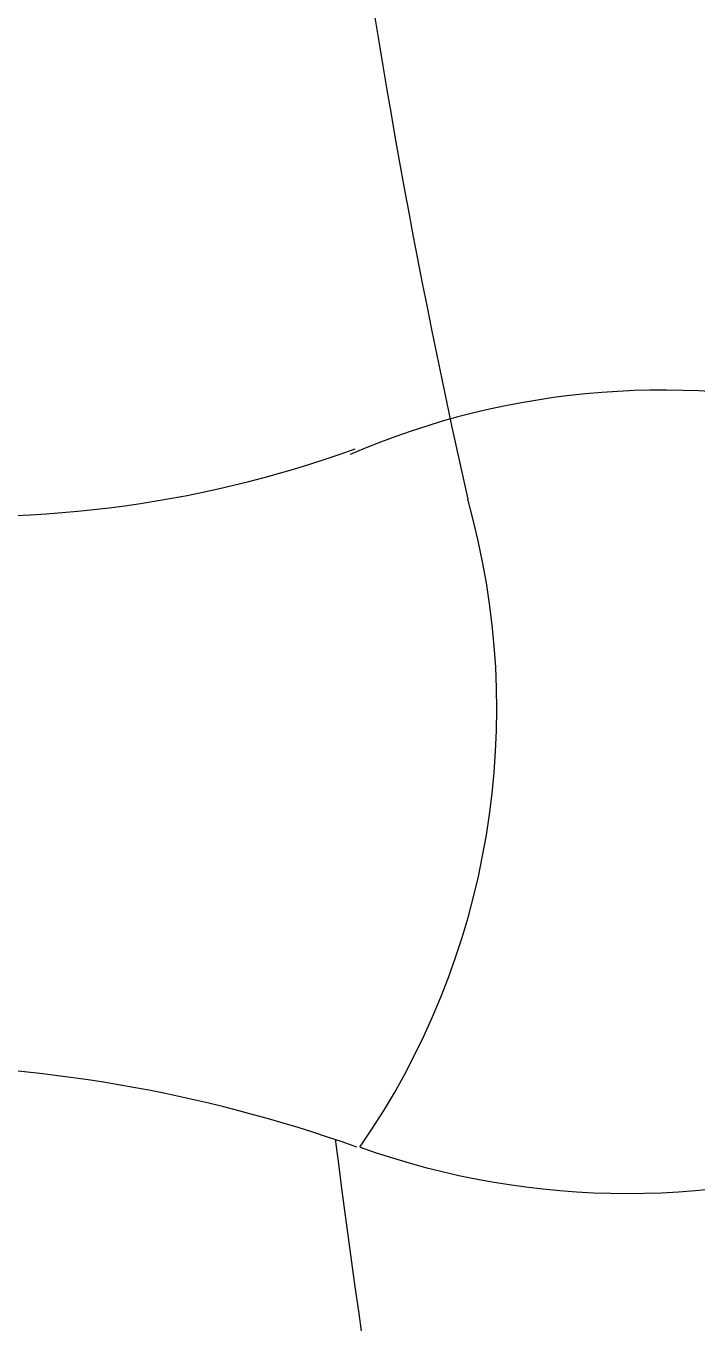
# Model space of a CAD drawing. Header units: millimetres. Extents: x -37 to 8970, y -2 to 4773.
# Drawn here: x 7785.7 to 7984.6, y 1023.8 to 1408.1 of the extents above; entities that cross this region are included whole.
import ezdxf

# ---------------------------------------------------------------- set-up
doc = ezdxf.new("R2010")
doc.units = ezdxf.units.MM

msp = doc.modelspace()

# ---------------------------------------------------------------- linework, layer by layer
at = {"color": 18, "true_color": 0x000000}
for centre, major_axis, start_param, end_param in [((10255.23, 1793.05), (-1694.83, 1694.83), 0.909219, 1.006299), ((7974.27, 1066.09), (-165.55, 165.55), -1.038261, -0.379146), ((7769.51, 1596.41), (-235.88, 235.88), 2.253987, 2.7041), ((7697.19, 1205.72), (161.26, 161.26), 4.892258, 5.773862), ((7740.94, 673.93), (301.65, 301.65), 0.443993, 1.126803), ((10256.16, 1371.93), (-1694.83, 1694.83), 0.908245, 1.006299), ((7963.98, 1297.66), (-166.52, 166.52), 2.01288, 2.699509)]:
    msp.add_ellipse(centre, major_axis=major_axis, ratio=1, start_param=start_param, end_param=end_param, dxfattribs=at)

doc.saveas('drawing.dxf')
